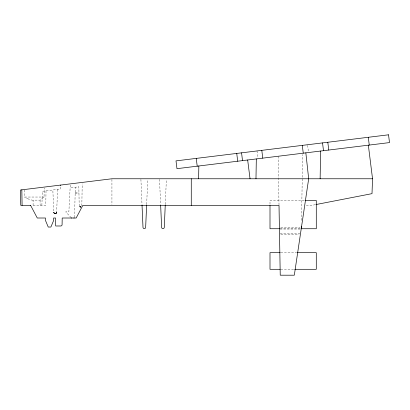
<?xml version="1.0" encoding="UTF-8"?>
<svg xmlns="http://www.w3.org/2000/svg" width="410" height="410" viewBox="0 0 410 410"><rect width="100%" height="100%" fill="white"/><g stroke="black" fill="none" stroke-linecap="round" stroke-linejoin="round"><path stroke-width="0.31" stroke-dasharray="2.05 1.54" d="M33.092 205.374L33.092 200.126L40.072 200.126L44.065 197.036L44.218 188.077M46.022 190.819L45.766 205.374L31.862 205.374M81.831 205.707L82.21 183.875M301.514 220.38L302.662 154.519M74.533 217.361L75.322 187.221M41.861 205.374L42.43 191.26L60.48 189.041L60.403 186.089M57.62 189.394L56.616 212.354C56.682 214.184 53.751 214.169 53.818 212.354L52.839 189.979M146.662 204.323L147.754 179.324M165.286 204.323L166.378 179.324M70.269 185.12L68.87 211.852L65.708 211.852L70.976 217.443M56.59 212.626L55.765 213.646L56.616 212.354A1.399 1.399 0 0 1 55.217 213.759A1.399 1.399 0 0 1 53.818 212.354L54.668 213.646L56.226 213.328L55.422 213.743L56.011 213.513M56.401 213.103L56.616 212.354L56.39 213.118L56.565 212.749M55.499 213.728L56.144 213.41M81.026 206.932A1.327 1.327 0 0 1 79.171 205.733L79.571 206.66L81.001 206.942L79.796 206.835L79.197 205.958L78.838 186.791L70.125 187.857M80.76 207.014L80.022 206.947L81.006 206.937L80.252 207.014M81.001 206.942L80.017 206.947M315.474 204.641L311.708 205.374L305.588 205.374M75.184 192.392L78.94 192.392M75.153 193.72L78.961 193.72M24.395 189.989L24.605 197.036L44.065 197.036M304.24 200.469L270 200.469L270 204.236M280.778 227.719L300.012 227.719M280.148 228.734L300.433 228.734M280.071 229.052L301.186 229.052M280.143 233.228L299.976 233.228M280.829 234.515L299.069 234.515M280.783 252.673L296.63 252.673M280.783 269.298L294.093 269.298M28.387 199.019L24.605 197.036M53.843 212.626L54.935 213.728M55.027 213.743L54.304 213.42M53.874 212.759L54.043 213.118L53.818 212.354L54.038 213.108M307.638 145.345L308.443 151.936M256.988 150.936L257.87 158.127M159.526 179.324L160.617 204.323M140.907 179.324L141.998 204.323M278.159 156.256L279.005 204.739M40.072 200.126L40.118 205.374M111.93 179.406L111.93 204.739M33.082 200.213A12.689 12.689 0 0 1 28.408 198.973"/><path stroke-width="0.61" d="M198.619 178.77L198.84 165.994M255.978 178.77L256.322 158.936M301.386 227.719L301.406 226.448M320.128 178.77L320.61 151.044M368.349 145.181L372.536 178.77L372.013 193.648L316.105 204.518M146.636 204.959L145.658 227.319A1.327 1.327 0 0 1 144.33 228.647A1.327 1.327 0 0 1 142.998 227.314L142.024 204.959M165.256 204.959L164.282 227.319A1.327 1.327 0 0 1 162.949 228.647A1.327 1.327 0 0 1 161.622 227.314L160.643 204.959M372.536 178.77L111.93 178.77L20.5 189.999L20.767 205.374L30.781 205.374M305.506 200.469L316.284 200.469L316.284 228.734L301.068 228.734M279.512 228.734L270 228.734L270 205.492M280.148 252.673L270 252.673L270 269.298L280.148 269.298M297.265 252.673L316.284 252.673L316.284 269.298L294.728 269.298M30.612 205.374L37.264 218.007L45.53 218.007L45.577 220.667L48.236 227.037L50.896 227.037L53.556 220.667L53.577 218.007L55.55 218.007L55.688 225.987L60.752 225.987A1.327 1.327 0 0 0 62.084 224.659L62.202 218.007L76.168 218.007L82.815 205.374L279.015 205.374L280.235 275.197L294.318 275.197L308.674 178.77L305.845 152.858M247.666 159.997L250.038 178.77M368.298 137.288L369.256 145.073M327.81 142.26L328.764 150.045M322.537 142.9L323.495 150.685M302.293 145.386L303.251 153.171M261.805 150.357L262.759 158.147M241.557 152.843L242.515 160.633M236.744 153.422L237.697 161.212M196.252 158.393L197.21 166.183M60.378 185.1L60.388 185.597M21.827 189.835L22.099 205.374M191.27 178.77L191.27 205.374M74.23 217.9A0.666 0.666 0 0 1 73.861 218.007M71.806 218.007A0.666 0.666 0 0 1 71.453 217.91M388.542 134.803L176.008 160.879L176.961 168.669L389.5 142.588L388.542 134.803"/></g></svg>
